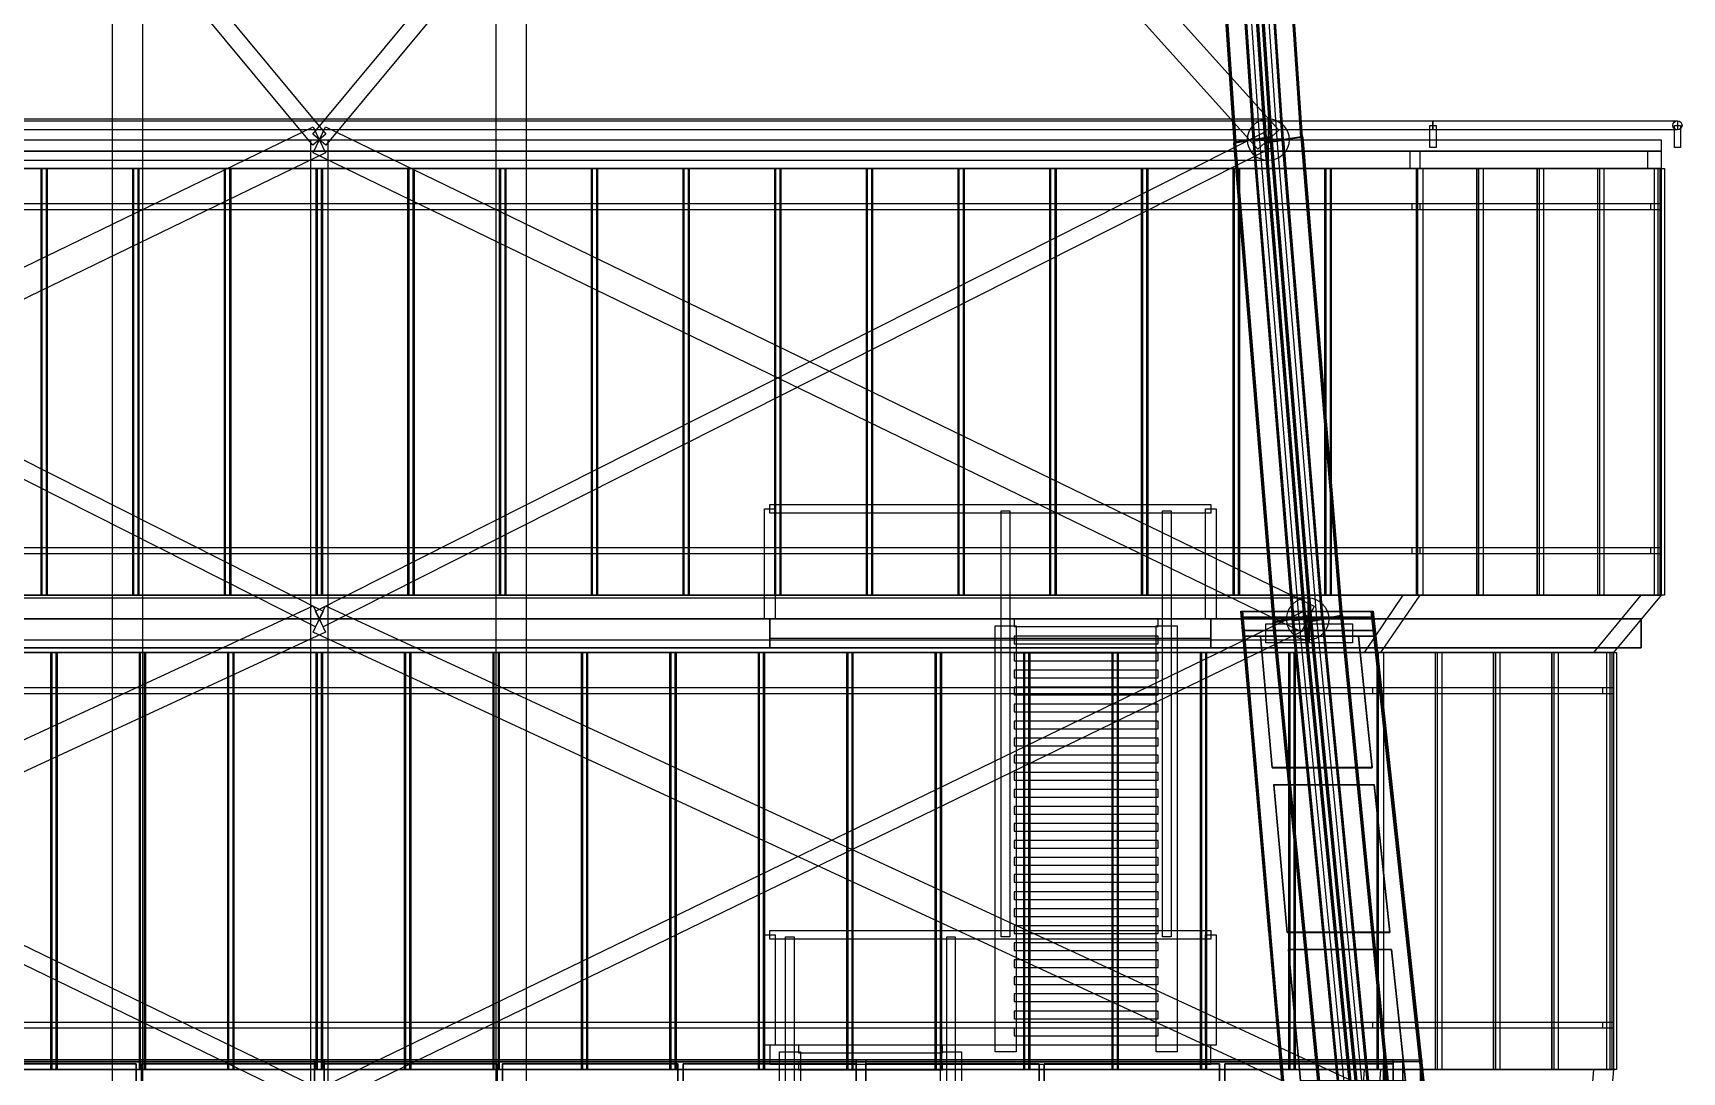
# Model space of a CAD drawing. Header units: millimetres. Extents: x -48000 to 1060615, y -2000 to 333000.
# Drawn here: x -2987 to 14216, y 120273 to 131114 of the extents above; entities that cross this region are included whole.
import ezdxf

# ---------------------------------------------------------------- set-up
doc = ezdxf.new("R2010")
doc.units = ezdxf.units.MM
for name, color, linetype, lineweight in [('D-STR-CORE', 7, 'Continuous', 25), ('D-STR-DECK', 7, 'Continuous', 25), ('D-STR-STRC', 7, 'Continuous', 25)]:
    doc.layers.add(name, color=color, linetype=linetype, lineweight=lineweight)

msp = doc.modelspace()

# ---------------------------------------------------------------- linework, layer by layer
at = {"layer": 'D-STR-CORE'}
for points in [[(-2160, 18300), (-1840, 18300), (-1840, 224550), (-2160, 224550)], [(-2160, 18300), (-1840, 18300), (-1840, 224550), (-2160, 224550)], [(1840, 18300), (2160, 18300), (2160, 224550), (1840, 224550)], [(1840, 18300), (2160, 18300), (2160, 224550), (1840, 224550)], [(4645, 125000), (4645, 126150), (4755, 126150), (4755, 125000)], [(4700, 126195), (9300, 126195), (9300, 126105), (4700, 126105)], [(7115, 121684.17), (7115, 126130), (7205, 126130), (7205, 121684.17)], [(8795, 121684.17), (8795, 126130), (8885, 126130), (8885, 121684.17)], [(9245, 125000), (9245, 126150), (9355, 126150), (9355, 125000)], [(4700, 124800), (9300, 124800), (9300, 125000), (4700, 125000)], [(7050, 120484.17), (7050, 124930), (7270, 124930), (7270, 120484.17)], [(7250, 124920), (8750, 124920), (8750, 125000), (7250, 125000)], [(8730, 120484.17), (8730, 124930), (8950, 124930), (8950, 120484.17)], [(7250, 124742.17), (8750, 124742.17), (8750, 124822.17), (7250, 124822.17)], [(7250, 124564.33), (8750, 124564.33), (8750, 124644.33), (7250, 124644.33)], [(7250, 124386.5), (8750, 124386.5), (8750, 124466.5), (7250, 124466.5)], [(7250, 124208.67), (8750, 124208.67), (8750, 124288.67), (7250, 124288.67)], [(7250, 124030.83), (8750, 124030.83), (8750, 124110.83), (7250, 124110.83)], [(7250, 123853), (8750, 123853), (8750, 123933), (7250, 123933)], [(7250, 123675.17), (8750, 123675.17), (8750, 123755.17), (7250, 123755.17)], [(7250, 123497.33), (8750, 123497.33), (8750, 123577.33), (7250, 123577.33)], [(7250, 123319.5), (8750, 123319.5), (8750, 123399.5), (7250, 123399.5)], [(7250, 123141.67), (8750, 123141.67), (8750, 123221.67), (7250, 123221.67)], [(7250, 122963.83), (8750, 122963.83), (8750, 123043.83), (7250, 123043.83)], [(7250, 122786), (8750, 122786), (8750, 122866), (7250, 122866)], [(7250, 122608.17), (8750, 122608.17), (8750, 122688.17), (7250, 122688.17)], [(7250, 122430.33), (8750, 122430.33), (8750, 122510.33), (7250, 122510.33)], [(7250, 122252.5), (8750, 122252.5), (8750, 122332.5), (7250, 122332.5)], [(7250, 122074.67), (8750, 122074.67), (8750, 122154.67), (7250, 122154.67)], [(7250, 121896.83), (8750, 121896.83), (8750, 121976.83), (7250, 121976.83)], [(7250, 121719), (8750, 121719), (8750, 121799), (7250, 121799)], [(4645, 120554.17), (4645, 121704.17), (4755, 121704.17), (4755, 120554.17)], [(4700, 121749.17), (9300, 121749.17), (9300, 121659.17), (4700, 121659.17)], [(4865, 117238.33), (4865, 121684.17), (4955, 121684.17), (4955, 117238.33)], [(6545, 117238.33), (6545, 121684.17), (6635, 121684.17), (6635, 117238.33)], [(9245, 120554.17), (9245, 121704.17), (9355, 121704.17), (9355, 120554.17)], [(7250, 121541.17), (8750, 121541.17), (8750, 121621.17), (7250, 121621.17)], [(7250, 121363.33), (8750, 121363.33), (8750, 121443.33), (7250, 121443.33)], [(7250, 121185.5), (8750, 121185.5), (8750, 121265.5), (7250, 121265.5)], [(7250, 121007.67), (8750, 121007.67), (8750, 121087.67), (7250, 121087.67)], [(7250, 120829.83), (8750, 120829.83), (8750, 120909.83), (7250, 120909.83)], [(7250, 120652), (8750, 120652), (8750, 120732), (7250, 120732)], [(4700, 120354.17), (9300, 120354.17), (9300, 120554.17), (4700, 120554.17)], [(4800, 116038.33), (4800, 120484.17), (5020, 120484.17), (5020, 116038.33)], [(5000, 120474.17), (6500, 120474.17), (6500, 120554.17), (5000, 120554.17)], [(6480, 116038.33), (6480, 120484.17), (6700, 120484.17), (6700, 116038.33)], [(5000, 120296.33), (6500, 120296.33), (6500, 120376.33), (5000, 120376.33)]]:
    msp.add_lwpolyline(points, close=True, dxfattribs=at)
at = {"layer": 'D-STR-DECK'}
for points in [[(-11617.76, 130198), (11617.76, 130198), (11617.76, 130102), (-11617.76, 130102)], [(11617.76, 130102), (-11617.76, 130102), (-11617.76, 130198), (11617.76, 130198)], [(11585.76, 129920), (11585.76, 130150), (11649.76, 130150), (11649.76, 129920)], [(11585.76, 129920), (11585.76, 130150), (11649.76, 130150), (11649.76, 129920)], [(11617.76, 130198), (14168, 130198), (14168, 130102), (11617.76, 130102)], [(14168, 130102), (11617.76, 130102), (11617.76, 130198), (14168, 130198)], [(14136, 129920), (14136, 130150), (14200, 130150), (14200, 129920)], [(14136, 129920), (14136, 130150), (14200, 130150), (14200, 129920)], [(-14000, 129880), (-14000, 130000), (14000, 130000), (14000, 129880)], [(-11480, 129700), (-11480, 129880), (11480, 129880), (11480, 129700)], [(-11480, 129700), (-11480, 129880), (11480, 129880), (11480, 129700)], [(11381.01, 129700), (11381.01, 129880), (14000, 129880), (14000, 129700)], [(11381.01, 129700), (11381.01, 129880), (14000, 129880), (14000, 129700)], [(13860, 129700), (13860, 129880), (14000, 129880), (14000, 129700)], [(-3802.75, 125250), (-3802.75, 129700), (-2893.92, 129700), (-2893.92, 125250)], [(-3802.75, 125250), (-3802.75, 129700), (-2893.92, 129700), (-2893.92, 125250)], [(-2902, 125250), (-2902, 129700), (-2838, 129700), (-2838, 125250)], [(-2902, 125250), (-2902, 129700), (-2838, 129700), (-2838, 125250)], [(-2846.08, 125250), (-2846.08, 129700), (-1937.25, 129700), (-1937.25, 125250)], [(-2846.08, 125250), (-2846.08, 129700), (-1937.25, 129700), (-1937.25, 125250)], [(-1945.33, 125250), (-1945.33, 129700), (-1881.33, 129700), (-1881.33, 125250)], [(-1945.33, 125250), (-1945.33, 129700), (-1881.33, 129700), (-1881.33, 125250)], [(-1889.42, 125250), (-1889.42, 129700), (-980.58, 129700), (-980.58, 125250)], [(-1889.42, 125250), (-1889.42, 129700), (-980.58, 129700), (-980.58, 125250)], [(-988.67, 125250), (-988.67, 129700), (-924.67, 129700), (-924.67, 125250)], [(-988.67, 125250), (-988.67, 129700), (-924.67, 129700), (-924.67, 125250)], [(-932.75, 125250), (-932.75, 129700), (-23.92, 129700), (-23.92, 125250)], [(-932.75, 125250), (-932.75, 129700), (-23.92, 129700), (-23.92, 125250)], [(-32, 125250), (-32, 129700), (32, 129700), (32, 125250)], [(-32, 125250), (-32, 129700), (32, 129700), (32, 125250)], [(23.92, 125250), (23.92, 129700), (932.75, 129700), (932.75, 125250)], [(23.92, 125250), (23.92, 129700), (932.75, 129700), (932.75, 125250)], [(924.67, 125250), (924.67, 129700), (988.67, 129700), (988.67, 125250)], [(924.67, 125250), (924.67, 129700), (988.67, 129700), (988.67, 125250)], [(980.58, 125250), (980.58, 129700), (1889.42, 129700), (1889.42, 125250)], [(980.58, 125250), (980.58, 129700), (1889.42, 129700), (1889.42, 125250)], [(1881.33, 125250), (1881.33, 129700), (1945.33, 129700), (1945.33, 125250)], [(1881.33, 125250), (1881.33, 129700), (1945.33, 129700), (1945.33, 125250)], [(1937.25, 125250), (1937.25, 129700), (2846.08, 129700), (2846.08, 125250)], [(1937.25, 125250), (1937.25, 129700), (2846.08, 129700), (2846.08, 125250)], [(2838, 125250), (2838, 129700), (2902, 129700), (2902, 125250)], [(2838, 125250), (2838, 129700), (2902, 129700), (2902, 125250)], [(2893.92, 125250), (2893.92, 129700), (3802.75, 129700), (3802.75, 125250)], [(2893.92, 125250), (2893.92, 129700), (3802.75, 129700), (3802.75, 125250)], [(3794.67, 125250), (3794.67, 129700), (3858.67, 129700), (3858.67, 125250)], [(3794.67, 125250), (3794.67, 129700), (3858.67, 129700), (3858.67, 125250)], [(3850.58, 125250), (3850.58, 129700), (4759.42, 129700), (4759.42, 125250)], [(3850.58, 125250), (3850.58, 129700), (4759.42, 129700), (4759.42, 125250)], [(4751.33, 125250), (4751.33, 129700), (4815.33, 129700), (4815.33, 125250)], [(4751.33, 125250), (4751.33, 129700), (4815.33, 129700), (4815.33, 125250)], [(4807.25, 125250), (4807.25, 129700), (5716.08, 129700), (5716.08, 125250)], [(4807.25, 125250), (4807.25, 129700), (5716.08, 129700), (5716.08, 125250)], [(5708, 125250), (5708, 129700), (5772, 129700), (5772, 125250)], [(5708, 125250), (5708, 129700), (5772, 129700), (5772, 125250)], [(5763.92, 125250), (5763.92, 129700), (6672.75, 129700), (6672.75, 125250)], [(5763.92, 125250), (5763.92, 129700), (6672.75, 129700), (6672.75, 125250)], [(6664.67, 125250), (6664.67, 129700), (6728.67, 129700), (6728.67, 125250)], [(6664.67, 125250), (6664.67, 129700), (6728.67, 129700), (6728.67, 125250)], [(6720.58, 125250), (6720.58, 129700), (7629.42, 129700), (7629.42, 125250)], [(6720.58, 125250), (6720.58, 129700), (7629.42, 129700), (7629.42, 125250)], [(7621.33, 125250), (7621.33, 129700), (7685.33, 129700), (7685.33, 125250)], [(7621.33, 125250), (7621.33, 129700), (7685.33, 129700), (7685.33, 125250)], [(7677.25, 125250), (7677.25, 129700), (8586.08, 129700), (8586.08, 125250)], [(7677.25, 125250), (7677.25, 129700), (8586.08, 129700), (8586.08, 125250)], [(8578, 125250), (8578, 129700), (8642, 129700), (8642, 125250)], [(8578, 125250), (8578, 129700), (8642, 129700), (8642, 125250)], [(8633.92, 125250), (8633.92, 129700), (9542.75, 129700), (9542.75, 125250)], [(8633.92, 125250), (8633.92, 129700), (9542.75, 129700), (9542.75, 125250)], [(9534.67, 125250), (9534.67, 129700), (9598.67, 129700), (9598.67, 125250)], [(9534.67, 125250), (9534.67, 129700), (9598.67, 129700), (9598.67, 125250)], [(9590.58, 125250), (9590.58, 129700), (10499.42, 129700), (10499.42, 125250)], [(9590.58, 125250), (9590.58, 129700), (10499.42, 129700), (10499.42, 125250)], [(10491.33, 125250), (10491.33, 129700), (10555.33, 129700), (10555.33, 125250)], [(10491.33, 125250), (10491.33, 129700), (10555.33, 129700), (10555.33, 125250)], [(10547.25, 125250), (10547.25, 129700), (11456.08, 129700), (11456.08, 125250)], [(10547.25, 125250), (10547.25, 129700), (11456.08, 129700), (11456.08, 125250)], [(11446.25, 125250), (11446.25, 129700), (12094.25, 129700), (12094.25, 125250)], [(11446.25, 125250), (11446.25, 129700), (12094.25, 129700), (12094.25, 125250)], [(11448, 125250), (11448, 129700), (11512, 129700), (11512, 125250)], [(11448, 125250), (11448, 129700), (11512, 129700), (11512, 125250)], [(12076.25, 125250), (12076.25, 129700), (12724.25, 129700), (12724.25, 125250)], [(12076.25, 125250), (12076.25, 129700), (12724.25, 129700), (12724.25, 125250)], [(12078, 125250), (12078, 129700), (12142, 129700), (12142, 125250)], [(12078, 125250), (12078, 129700), (12142, 129700), (12142, 125250)], [(12706.25, 125250), (12706.25, 129700), (13354.25, 129700), (13354.25, 125250)], [(12706.25, 125250), (12706.25, 129700), (13354.25, 129700), (13354.25, 125250)], [(12708, 125250), (12708, 129700), (12772, 129700), (12772, 125250)], [(12708, 125250), (12708, 129700), (12772, 129700), (12772, 125250)], [(13336.25, 125250), (13336.25, 129700), (13984.25, 129700), (13984.25, 125250)], [(13336.25, 125250), (13336.25, 129700), (13984.25, 129700), (13984.25, 125250)], [(13338, 125250), (13338, 129700), (13402, 129700), (13402, 125250)], [(13338, 125250), (13338, 129700), (13402, 129700), (13402, 125250)], [(13930, 125250), (13930, 129700), (14000, 129700), (14000, 125250)], [(13930, 125250), (13930, 129700), (14000, 129700), (14000, 125250)], [(13930, 125250), (13930, 129700), (14000, 129700), (14000, 125250)], [(13930, 125250), (13930, 129700), (14000, 129700), (14000, 125250)], [(13930, 125250), (13930, 129700), (14000, 129700), (14000, 125250)], [(13930, 125250), (13930, 129700), (14000, 129700), (14000, 125250)], [(13930, 125250), (13930, 129700), (14000, 129700), (14000, 125250)], [(13930, 125250), (13930, 129700), (14000, 129700), (14000, 125250)], [(13930, 125250), (13930, 129700), (14000, 129700), (14000, 125250)], [(13930, 125250), (13930, 129700), (14000, 129700), (14000, 125250)], [(13930, 125250), (13930, 129700), (14000, 129700), (14000, 125250)], [(13930, 125250), (13930, 129700), (14000, 129700), (14000, 125250)], [(13930, 125250), (13930, 129700), (14000, 129700), (14000, 125250)], [(13930, 125250), (13930, 129700), (14000, 129700), (14000, 125250)], [(13930, 125250), (13930, 129700), (14000, 129700), (14000, 125250)], [(13930, 125250), (13930, 129700), (14000, 129700), (14000, 125250)], [(13930, 125250), (13930, 129700), (14000, 129700), (14000, 125250)], [(13930, 125250), (13930, 129700), (14000, 129700), (14000, 125250)], [(13930, 125250), (13930, 129700), (14000, 129700), (14000, 125250)], [(13930, 125250), (13930, 129700), (14000, 129700), (14000, 125250)], [(13930, 125250), (13930, 129700), (14000, 129700), (14000, 125250)], [(13930, 125250), (13930, 129700), (14000, 129700), (14000, 125250)], [(13930, 125250), (13930, 129700), (14000, 129700), (14000, 125250)], [(13930, 125250), (13930, 129700), (14000, 129700), (14000, 125250)], [(13968, 125250), (13968, 129700), (14032, 129700), (14032, 125250)], [(13968, 125250), (13968, 129700), (14032, 129700), (14032, 125250)], [(13968, 125250), (13968, 129700), (14032, 129700), (14032, 125250)], [(13968, 125250), (13968, 129700), (14032, 129700), (14032, 125250)], [(13968, 125250), (13968, 129700), (14032, 129700), (14032, 125250)], [(13968, 125250), (13968, 129700), (14032, 129700), (14032, 125250)], [(13968, 125250), (13968, 129700), (14032, 129700), (14032, 125250)], [(13968, 125250), (13968, 129700), (14032, 129700), (14032, 125250)], [(13968, 125250), (13968, 129700), (14032, 129700), (14032, 125250)], [(13968, 125250), (13968, 129700), (14032, 129700), (14032, 125250)], [(13968, 125250), (13968, 129700), (14032, 129700), (14032, 125250)], [(13968, 125250), (13968, 129700), (14032, 129700), (14032, 125250)], [(13968, 125250), (13968, 129700), (14032, 129700), (14032, 125250)], [(13968, 125250), (13968, 129700), (14032, 129700), (14032, 125250)], [(13968, 125250), (13968, 129700), (14032, 129700), (14032, 125250)], [(13968, 125250), (13968, 129700), (14032, 129700), (14032, 125250)], [(13968, 125250), (13968, 129700), (14032, 129700), (14032, 125250)], [(13968, 125250), (13968, 129700), (14032, 129700), (14032, 125250)], [(13968, 125250), (13968, 129700), (14032, 129700), (14032, 125250)], [(13968, 125250), (13968, 129700), (14032, 129700), (14032, 125250)], [(13968, 125250), (13968, 129700), (14032, 129700), (14032, 125250)], [(13968, 125250), (13968, 129700), (14032, 129700), (14032, 125250)], [(13968, 125250), (13968, 129700), (14032, 129700), (14032, 125250)], [(13968, 125250), (13968, 129700), (14032, 129700), (14032, 125250)], [(13968, 125250), (13968, 129700), (14032, 129700), (14032, 125250)], [(-11480, 129270), (-11480, 129335), (11480, 129335), (11480, 129270)], [(-11480, 129270), (-11480, 129335), (11480, 129335), (11480, 129270)], [(11402.22, 129270), (11402.22, 129335), (14000, 129335), (14000, 129270)], [(11402.22, 129270), (11402.22, 129335), (14000, 129335), (14000, 129270)], [(13890, 129270), (13890, 129335), (14000, 129335), (14000, 129270)], [(-11480, 125680), (-11480, 125745), (11480, 125745), (11480, 125680)], [(-11480, 125680), (-11480, 125745), (11480, 125745), (11480, 125680)], [(11402.22, 125680), (11402.22, 125745), (14000, 125745), (14000, 125680)], [(11402.22, 125680), (11402.22, 125745), (14000, 125745), (14000, 125680)], [(13890, 125680), (13890, 125745), (14000, 125745), (14000, 125680)], [(-11070, 124650), (-11480, 125250), (11480, 125250), (11070, 124650)], [(-11070, 124650), (-11480, 125250), (11480, 125250), (11070, 124650)], [(10903.95, 124650), (11307.8, 125250), (14000, 125250), (13500, 124650)], [(10903.95, 124650), (11307.8, 125250), (14000, 125250), (13500, 124650)], [(13297.5, 124650), (13790, 125250), (14000, 125250), (13500, 124650)], [(-13790, 124700), (-13790, 125000), (13790, 125000), (13790, 124700)], [(-13790, 124700), (-13790, 125000), (13790, 125000), (13790, 124700)], [(-13790, 124700), (4700, 124700), (4700, 125000), (-13790, 125000)], [(4700, 124700), (9300, 124700), (9300, 125000), (4700, 125000)], [(4700, 124700), (9300, 124700), (9300, 125000), (4700, 125000)], [(9300, 124700), (13790, 124700), (13790, 125000), (9300, 125000)], [(-3666.94, 120300), (-3666.94, 124650), (-2790.56, 124650), (-2790.56, 120300)], [(-3666.94, 120300), (-3666.94, 124650), (-2790.56, 124650), (-2790.56, 120300)], [(-2799.5, 120300), (-2799.5, 124650), (-2735.5, 124650), (-2735.5, 120300)], [(-2799.5, 120300), (-2799.5, 124650), (-2735.5, 124650), (-2735.5, 120300)], [(-2744.44, 120300), (-2744.44, 124650), (-1868.06, 124650), (-1868.06, 120300)], [(-2744.44, 120300), (-2744.44, 124650), (-1868.06, 124650), (-1868.06, 120300)], [(-1877, 120300), (-1877, 124650), (-1813, 124650), (-1813, 120300)], [(-1877, 120300), (-1877, 124650), (-1813, 124650), (-1813, 120300)], [(-1821.94, 120300), (-1821.94, 124650), (-945.56, 124650), (-945.56, 120300)], [(-1821.94, 120300), (-1821.94, 124650), (-945.56, 124650), (-945.56, 120300)], [(-954.5, 120300), (-954.5, 124650), (-890.5, 124650), (-890.5, 120300)], [(-954.5, 120300), (-954.5, 124650), (-890.5, 124650), (-890.5, 120300)], [(-899.44, 120300), (-899.44, 124650), (-23.06, 124650), (-23.06, 120300)], [(-899.44, 120300), (-899.44, 124650), (-23.06, 124650), (-23.06, 120300)], [(-32, 120300), (-32, 124650), (32, 124650), (32, 120300)], [(-32, 120300), (-32, 124650), (32, 124650), (32, 120300)], [(23.06, 120300), (23.06, 124650), (899.44, 124650), (899.44, 120300)], [(23.06, 120300), (23.06, 124650), (899.44, 124650), (899.44, 120300)], [(890.5, 120300), (890.5, 124650), (954.5, 124650), (954.5, 120300)], [(890.5, 120300), (890.5, 124650), (954.5, 124650), (954.5, 120300)], [(945.56, 120300), (945.56, 124650), (1821.94, 124650), (1821.94, 120300)], [(945.56, 120300), (945.56, 124650), (1821.94, 124650), (1821.94, 120300)], [(1813, 120300), (1813, 124650), (1877, 124650), (1877, 120300)], [(1813, 120300), (1813, 124650), (1877, 124650), (1877, 120300)], [(1868.06, 120300), (1868.06, 124650), (2744.44, 124650), (2744.44, 120300)], [(1868.06, 120300), (1868.06, 124650), (2744.44, 124650), (2744.44, 120300)], [(2735.5, 120300), (2735.5, 124650), (2799.5, 124650), (2799.5, 120300)], [(2735.5, 120300), (2735.5, 124650), (2799.5, 124650), (2799.5, 120300)], [(2790.56, 120300), (2790.56, 124650), (3666.94, 124650), (3666.94, 120300)], [(2790.56, 120300), (2790.56, 124650), (3666.94, 124650), (3666.94, 120300)], [(3658, 120300), (3658, 124650), (3722, 124650), (3722, 120300)], [(3658, 120300), (3658, 124650), (3722, 124650), (3722, 120300)], [(3713.06, 120300), (3713.06, 124650), (4589.44, 124650), (4589.44, 120300)], [(3713.06, 120300), (3713.06, 124650), (4589.44, 124650), (4589.44, 120300)], [(4580.5, 120300), (4580.5, 124650), (4644.5, 124650), (4644.5, 120300)], [(4580.5, 120300), (4580.5, 124650), (4644.5, 124650), (4644.5, 120300)], [(4635.56, 120300), (4635.56, 124650), (5511.94, 124650), (5511.94, 120300)], [(4635.56, 120300), (4635.56, 124650), (5511.94, 124650), (5511.94, 120300)], [(5503, 120300), (5503, 124650), (5567, 124650), (5567, 120300)], [(5503, 120300), (5503, 124650), (5567, 124650), (5567, 120300)], [(5558.06, 120300), (5558.06, 124650), (6434.44, 124650), (6434.44, 120300)], [(5558.06, 120300), (5558.06, 124650), (6434.44, 124650), (6434.44, 120300)], [(6425.5, 120300), (6425.5, 124650), (6489.5, 124650), (6489.5, 120300)], [(6425.5, 120300), (6425.5, 124650), (6489.5, 124650), (6489.5, 120300)], [(6480.56, 120300), (6480.56, 124650), (7356.94, 124650), (7356.94, 120300)], [(6480.56, 120300), (6480.56, 124650), (7356.94, 124650), (7356.94, 120300)], [(7348, 120300), (7348, 124650), (7412, 124650), (7412, 120300)], [(7348, 120300), (7348, 124650), (7412, 124650), (7412, 120300)], [(7403.06, 120300), (7403.06, 124650), (8279.44, 124650), (8279.44, 120300)], [(7403.06, 120300), (7403.06, 124650), (8279.44, 124650), (8279.44, 120300)], [(8270.5, 120300), (8270.5, 124650), (8334.5, 124650), (8334.5, 120300)], [(8270.5, 120300), (8270.5, 124650), (8334.5, 124650), (8334.5, 120300)], [(8325.56, 120300), (8325.56, 124650), (9201.94, 124650), (9201.94, 120300)], [(8325.56, 120300), (8325.56, 124650), (9201.94, 124650), (9201.94, 120300)], [(9193, 120300), (9193, 124650), (9257, 124650), (9257, 120300)], [(9193, 120300), (9193, 124650), (9257, 124650), (9257, 120300)], [(9248.06, 120300), (9248.06, 124650), (10124.44, 124650), (10124.44, 120300)], [(9248.06, 120300), (9248.06, 124650), (10124.44, 124650), (10124.44, 120300)], [(10115.5, 120300), (10115.5, 124650), (10179.5, 124650), (10179.5, 120300)], [(10115.5, 120300), (10115.5, 124650), (10179.5, 124650), (10179.5, 120300)], [(10170.56, 120300), (10170.56, 124650), (11046.94, 124650), (11046.94, 120300)], [(10170.56, 120300), (10170.56, 124650), (11046.94, 124650), (11046.94, 120300)], [(11035.69, 120300), (11035.69, 124650), (11662.31, 124650), (11662.31, 120300)], [(11035.69, 120300), (11035.69, 124650), (11662.31, 124650), (11662.31, 120300)], [(11038, 120300), (11038, 124650), (11102, 124650), (11102, 120300)], [(11038, 120300), (11038, 124650), (11102, 124650), (11102, 120300)], [(11643.19, 120300), (11643.19, 124650), (12269.81, 124650), (12269.81, 120300)], [(11643.19, 120300), (11643.19, 124650), (12269.81, 124650), (12269.81, 120300)], [(11645.5, 120300), (11645.5, 124650), (11709.5, 124650), (11709.5, 120300)], [(11645.5, 120300), (11645.5, 124650), (11709.5, 124650), (11709.5, 120300)], [(12250.69, 120300), (12250.69, 124650), (12877.31, 124650), (12877.31, 120300)], [(12250.69, 120300), (12250.69, 124650), (12877.31, 124650), (12877.31, 120300)], [(12253, 120300), (12253, 124650), (12317, 124650), (12317, 120300)], [(12253, 120300), (12253, 124650), (12317, 124650), (12317, 120300)], [(12858.19, 120300), (12858.19, 124650), (13484.81, 124650), (13484.81, 120300)], [(12858.19, 120300), (12858.19, 124650), (13484.81, 124650), (13484.81, 120300)], [(12860.5, 120300), (12860.5, 124650), (12924.5, 124650), (12924.5, 120300)], [(12860.5, 120300), (12860.5, 124650), (12924.5, 124650), (12924.5, 120300)], [(13430, 120300), (13430, 124650), (13500, 124650), (13500, 120300)], [(13430, 120300), (13430, 124650), (13500, 124650), (13500, 120300)], [(13430, 120300), (13430, 124650), (13500, 124650), (13500, 120300)], [(13430, 120300), (13430, 124650), (13500, 124650), (13500, 120300)], [(13430, 120300), (13430, 124650), (13500, 124650), (13500, 120300)], [(13430, 120300), (13430, 124650), (13500, 124650), (13500, 120300)], [(13430, 120300), (13430, 124650), (13500, 124650), (13500, 120300)], [(13430, 120300), (13430, 124650), (13500, 124650), (13500, 120300)], [(13430, 120300), (13430, 124650), (13500, 124650), (13500, 120300)], [(13430, 120300), (13430, 124650), (13500, 124650), (13500, 120300)], [(13430, 120300), (13430, 124650), (13500, 124650), (13500, 120300)], [(13430, 120300), (13430, 124650), (13500, 124650), (13500, 120300)], [(13430, 120300), (13430, 124650), (13500, 124650), (13500, 120300)], [(13430, 120300), (13430, 124650), (13500, 124650), (13500, 120300)], [(13430, 120300), (13430, 124650), (13500, 124650), (13500, 120300)], [(13430, 120300), (13430, 124650), (13500, 124650), (13500, 120300)], [(13430, 120300), (13430, 124650), (13500, 124650), (13500, 120300)], [(13430, 120300), (13430, 124650), (13500, 124650), (13500, 120300)], [(13430, 120300), (13430, 124650), (13500, 124650), (13500, 120300)], [(13430, 120300), (13430, 124650), (13500, 124650), (13500, 120300)], [(13430, 120300), (13430, 124650), (13500, 124650), (13500, 120300)], [(13430, 120300), (13430, 124650), (13500, 124650), (13500, 120300)], [(13430, 120300), (13430, 124650), (13500, 124650), (13500, 120300)], [(13430, 120300), (13430, 124650), (13500, 124650), (13500, 120300)], [(13468, 120300), (13468, 124650), (13532, 124650), (13532, 120300)], [(13468, 120300), (13468, 124650), (13532, 124650), (13532, 120300)], [(13468, 120300), (13468, 124650), (13532, 124650), (13532, 120300)], [(13468, 120300), (13468, 124650), (13532, 124650), (13532, 120300)], [(13468, 120300), (13468, 124650), (13532, 124650), (13532, 120300)], [(13468, 120300), (13468, 124650), (13532, 124650), (13532, 120300)], [(13468, 120300), (13468, 124650), (13532, 124650), (13532, 120300)], [(13468, 120300), (13468, 124650), (13532, 124650), (13532, 120300)], [(13468, 120300), (13468, 124650), (13532, 124650), (13532, 120300)], [(13468, 120300), (13468, 124650), (13532, 124650), (13532, 120300)], [(13468, 120300), (13468, 124650), (13532, 124650), (13532, 120300)], [(13468, 120300), (13468, 124650), (13532, 124650), (13532, 120300)], [(13468, 120300), (13468, 124650), (13532, 124650), (13532, 120300)], [(13468, 120300), (13468, 124650), (13532, 124650), (13532, 120300)], [(13468, 120300), (13468, 124650), (13532, 124650), (13532, 120300)], [(13468, 120300), (13468, 124650), (13532, 124650), (13532, 120300)], [(13468, 120300), (13468, 124650), (13532, 124650), (13532, 120300)], [(13468, 120300), (13468, 124650), (13532, 124650), (13532, 120300)], [(13468, 120300), (13468, 124650), (13532, 124650), (13532, 120300)], [(13468, 120300), (13468, 124650), (13532, 124650), (13532, 120300)], [(13468, 120300), (13468, 124650), (13532, 124650), (13532, 120300)], [(13468, 120300), (13468, 124650), (13532, 124650), (13532, 120300)], [(13468, 120300), (13468, 124650), (13532, 124650), (13532, 120300)], [(13468, 120300), (13468, 124650), (13532, 124650), (13532, 120300)], [(13468, 120300), (13468, 124650), (13532, 124650), (13532, 120300)], [(-11070, 124220), (-11070, 124285), (11070, 124285), (11070, 124220)], [(-11070, 124220), (-11070, 124285), (11070, 124285), (11070, 124220)], [(10992.22, 124220), (10992.22, 124285), (13500, 124285), (13500, 124220)], [(10992.22, 124220), (10992.22, 124285), (13500, 124285), (13500, 124220)], [(13390, 124220), (13390, 124285), (13500, 124285), (13500, 124220)], [(-11070, 120730), (-11070, 120795), (11070, 120795), (11070, 120730)], [(-11070, 120730), (-11070, 120795), (11070, 120795), (11070, 120730)], [(10992.22, 120730), (10992.22, 120795), (13500, 120795), (13500, 120730)], [(10992.22, 120730), (10992.22, 120795), (13500, 120795), (13500, 120730)], [(13390, 120730), (13390, 120795), (13500, 120795), (13500, 120730)], [(-11014.65, 119500), (-11070, 120300), (11070, 120300), (11014.65, 119500)], [(-11014.65, 119500), (-11070, 120300), (11070, 120300), (11014.65, 119500)], [(10849.43, 119500), (10903.95, 120300), (13500, 120300), (13432.5, 119500)], [(10849.43, 119500), (10903.95, 120300), (13500, 120300), (13432.5, 119500)], [(13231.01, 119500), (13297.5, 120300), (13500, 120300), (13432.5, 119500)]]:
    msp.add_lwpolyline(points, close=True, dxfattribs=at)
msp.add_circle((14168, 130150), 48, dxfattribs=at)
at = {"layer": 'D-STR-STRC'}
for points in [[(110.01, 141099.01), (10010.01, 130099.01), (9789.99, 129900.99), (-110.01, 140900.99)], [(9789.99, 129900.99), (-110.01, 140900.99), (110.01, 141099.01), (10010.01, 130099.01)], [(-9080.7, 141056.78), (68.27, 130056.78), (-68.27, 129943.22), (-9217.24, 140943.22)], [(-68.27, 129943.22), (-9217.24, 140943.22), (-9080.7, 141056.78), (68.27, 130056.78)], [(-68.27, 130056.78), (9080.7, 141056.78), (9217.24, 140943.22), (68.27, 129943.22)], [(9217.24, 140943.22), (68.27, 129943.22), (-68.27, 130056.78), (9080.7, 141056.78)], [(9545.06, 129974.4), (9920.06, 130025.6), (9169.03, 141025.6), (8794.02, 140974.4)], [(9920.06, 130025.6), (9545.06, 129974.4), (8794.02, 140974.4), (9169.03, 141025.6)], [(9562.03, 129974.4), (9545.06, 129974.4), (8794.02, 140974.4), (8810.99, 140974.4)], [(9545.06, 129974.4), (9562.03, 129974.4), (8810.99, 140974.4), (8794.02, 140974.4)], [(9743.19, 129999.14), (9562.03, 129974.4), (8810.99, 140974.4), (8992.16, 140999.14)], [(9562.03, 129974.4), (9743.19, 129999.14), (8992.16, 140999.14), (8810.99, 140974.4)], [(10044.14, 129999.14), (9743.19, 129999.14), (8992.16, 140999.14), (9293.11, 140999.14)], [(9743.19, 129999.14), (10044.14, 129999.14), (9293.11, 140999.14), (8992.16, 140999.14)], [(9752.34, 129989.92), (9001.31, 140989.92), (9296.62, 141010.08), (10047.66, 130010.08)], [(9296.62, 141010.08), (10047.66, 130010.08), (9752.34, 129989.92), (9001.31, 140989.92)], [(9937.03, 130025.6), (9755.86, 130000.86), (9004.83, 141000.86), (9186, 141025.6)], [(9755.86, 130000.86), (9937.03, 130025.6), (9186, 141025.6), (9004.83, 141000.86)], [(9755.86, 130000.86), (10056.81, 130000.86), (9305.77, 141000.86), (9004.83, 141000.86)], [(10056.81, 130000.86), (9755.86, 130000.86), (9004.83, 141000.86), (9305.77, 141000.86)], [(9811.41, 129993.95), (9060.37, 140993.95), (9237.56, 141006.05), (9988.59, 130006.05)], [(9237.56, 141006.05), (9988.59, 130006.05), (9811.41, 129993.95), (9060.37, 140993.95)], [(9862.97, 129974.4), (10044.14, 129999.14), (9293.11, 140999.14), (9111.94, 140974.4)], [(10044.14, 129999.14), (9862.97, 129974.4), (9111.94, 140974.4), (9293.11, 140999.14)], [(9879.94, 129974.4), (9862.97, 129974.4), (9111.94, 140974.4), (9128.91, 140974.4)], [(9862.97, 129974.4), (9879.94, 129974.4), (9128.91, 140974.4), (9111.94, 140974.4)], [(10254.94, 130025.6), (9879.94, 129974.4), (9128.91, 140974.4), (9503.91, 141025.6)], [(9879.94, 129974.4), (10254.94, 130025.6), (9503.91, 141025.6), (9128.91, 140974.4)], [(9920.06, 130025.6), (9937.03, 130025.6), (9186, 141025.6), (9169.03, 141025.6)], [(9937.03, 130025.6), (9920.06, 130025.6), (9169.03, 141025.6), (9186, 141025.6)], [(10056.81, 130000.86), (10237.97, 130025.6), (9486.94, 141025.6), (9305.77, 141000.86)], [(10237.97, 130025.6), (10056.81, 130000.86), (9305.77, 141000.86), (9486.94, 141025.6)], [(10237.97, 130025.6), (10254.94, 130025.6), (9503.91, 141025.6), (9486.94, 141025.6)], [(10254.94, 130025.6), (10237.97, 130025.6), (9486.94, 141025.6), (9503.91, 141025.6)], [(-10377.04, 125134.97), (-65.45, 130134.97), (65.45, 129865.03), (-10246.15, 124865.03)], [(65.45, 129865.03), (-10246.15, 124865.03), (-10377.04, 125134.97), (-65.45, 130134.97)], [(-9859.43, 130080.34), (40.57, 125080.34), (-40.57, 124919.66), (-9940.57, 129919.66)], [(-40.57, 124919.66), (-9940.57, 129919.66), (-9859.43, 130080.34), (40.57, 125080.34)], [(-9900, 130217.5), (9900, 130217.5), (9900, 129782.5), (-9900, 129782.5)], [(9900, 129782.5), (-9900, 129782.5), (-9900, 130217.5), (9900, 130217.5)], [(65.45, 130134.97), (10377.04, 125134.97), (10246.15, 124865.03), (-65.45, 129865.03)], [(10246.15, 124865.03), (-65.45, 129865.03), (65.45, 130134.97), (10377.04, 125134.97)], [(-40.57, 125080.34), (9859.43, 130080.34), (9940.57, 129919.66), (40.57, 124919.66)], [(9940.57, 129919.66), (40.57, 124919.66), (-40.57, 125080.34), (9859.43, 130080.34)], [(-90, 125000), (-90, 130000), (90, 130000), (90, 125000)], [(-90, 125000), (-90, 130000), (90, 130000), (90, 125000)], [(9540.66, 129968.78), (9919.93, 130031.22), (9936.9, 130031.22), (9753.59, 130001.04), (10059.06, 130001.04), (10242.37, 130031.22), (10259.34, 130031.22), (9880.07, 129968.78), (9863.1, 129968.78), (10046.41, 129998.96), (9740.94, 129998.96), (9557.63, 129968.78)], [(9952.25, 124968.78), (10331.53, 125031.22), (9919.93, 130031.22), (9540.66, 129968.78)], [(9880.07, 129968.78), (10259.34, 130031.22), (10242.37, 130031.22), (10059.06, 130001.04), (9753.59, 130001.04), (9936.9, 130031.22), (9919.93, 130031.22), (9540.66, 129968.78), (9557.63, 129968.78), (9740.94, 129998.96), (10046.41, 129998.96), (9863.1, 129968.78)], [(10331.53, 125031.22), (9952.25, 124968.78), (9540.66, 129968.78), (9919.93, 130031.22)], [(9969.22, 124968.78), (9952.25, 124968.78), (9540.66, 129968.78), (9557.63, 129968.78)], [(9952.25, 124968.78), (9969.22, 124968.78), (9557.63, 129968.78), (9540.66, 129968.78)], [(9545.06, 129974.4), (9920.06, 130025.6), (9937.03, 130025.6), (9755.86, 130000.86), (10056.81, 130000.86), (10237.97, 130025.6), (10254.94, 130025.6), (9879.94, 129974.4), (9862.97, 129974.4), (10044.14, 129999.14), (9743.19, 129999.14), (9562.03, 129974.4)], [(9879.94, 129974.4), (10254.94, 130025.6), (10237.97, 130025.6), (10056.81, 130000.86), (9755.86, 130000.86), (9937.03, 130025.6), (9920.06, 130025.6), (9545.06, 129974.4), (9562.03, 129974.4), (9743.19, 129999.14), (10044.14, 129999.14), (9862.97, 129974.4)], [(10152.54, 124998.96), (9969.22, 124968.78), (9557.63, 129968.78), (9740.94, 129998.96)], [(9969.22, 124968.78), (10152.54, 124998.96), (9740.94, 129998.96), (9557.63, 129968.78)], [(10458.01, 124998.96), (10152.54, 124998.96), (9740.94, 129998.96), (10046.41, 129998.96)], [(10152.54, 124998.96), (10458.01, 124998.96), (10046.41, 129998.96), (9740.94, 129998.96)], [(10162.1, 124987.69), (9750.51, 129987.69), (10049.49, 130012.31), (10461.09, 125012.31)], [(10049.49, 130012.31), (10461.09, 125012.31), (10162.1, 124987.69), (9750.51, 129987.69)], [(10348.5, 125031.22), (10165.18, 125001.04), (9753.59, 130001.04), (9936.9, 130031.22)], [(10165.18, 125001.04), (10348.5, 125031.22), (9936.9, 130031.22), (9753.59, 130001.04)], [(10165.18, 125001.04), (10470.65, 125001.04), (10059.06, 130001.04), (9753.59, 130001.04)], [(10470.65, 125001.04), (10165.18, 125001.04), (9753.59, 130001.04), (10059.06, 130001.04)], [(10221.9, 124992.62), (9810.3, 129992.62), (9989.7, 130007.38), (10401.29, 125007.38)], [(9989.7, 130007.38), (10401.29, 125007.38), (10221.9, 124992.62), (9810.3, 129992.62)], [(10221.9, 124992.62), (9810.3, 129992.62), (9989.7, 130007.38), (10401.29, 125007.38)], [(10274.69, 124968.78), (10458.01, 124998.96), (10046.41, 129998.96), (9863.1, 129968.78)], [(10458.01, 124998.96), (10274.69, 124968.78), (9863.1, 129968.78), (10046.41, 129998.96)], [(10291.66, 124968.78), (10274.69, 124968.78), (9863.1, 129968.78), (9880.07, 129968.78)], [(10274.69, 124968.78), (10291.66, 124968.78), (9880.07, 129968.78), (9863.1, 129968.78)], [(10670.94, 125031.22), (10291.66, 124968.78), (9880.07, 129968.78), (10259.34, 130031.22)], [(10291.66, 124968.78), (10670.94, 125031.22), (10259.34, 130031.22), (9880.07, 129968.78)], [(10331.53, 125031.22), (10348.5, 125031.22), (9936.9, 130031.22), (9919.93, 130031.22)], [(10348.5, 125031.22), (10331.53, 125031.22), (9919.93, 130031.22), (9936.9, 130031.22)], [(10470.65, 125001.04), (10653.97, 125031.22), (10242.37, 130031.22), (10059.06, 130001.04)], [(10653.97, 125031.22), (10470.65, 125001.04), (10059.06, 130001.04), (10242.37, 130031.22)], [(10653.97, 125031.22), (10670.94, 125031.22), (10259.34, 130031.22), (10242.37, 130031.22)], [(10670.94, 125031.22), (10653.97, 125031.22), (10242.37, 130031.22), (10259.34, 130031.22)], [(-10863.86, 120137.93), (-63.86, 125137.93), (63.86, 124862.07), (-10736.14, 119862.07)], [(63.86, 124862.07), (-10736.14, 119862.07), (-10863.86, 120137.93), (-63.86, 125137.93)], [(-10271.8, 125082.06), (39.79, 120082.06), (-39.79, 119917.94), (-10351.39, 124917.94)], [(-39.79, 119917.94), (-10351.39, 124917.94), (-10271.8, 125082.06), (39.79, 120082.06)], [(-10311.59, 125220), (10311.59, 125220), (10311.59, 124780), (-10311.59, 124780)], [(10311.59, 124780), (-10311.59, 124780), (-10311.59, 125220), (10311.59, 125220)], [(63.86, 125137.93), (10863.86, 120137.93), (10736.14, 119862.07), (-63.86, 124862.07)], [(10736.14, 119862.07), (-63.86, 124862.07), (63.86, 125137.93), (10863.86, 120137.93)], [(-39.79, 120082.06), (10271.8, 125082.06), (10351.39, 124917.94), (39.79, 119917.94)], [(10351.39, 124917.94), (39.79, 119917.94), (-39.79, 120082.06), (10271.8, 125082.06)], [(11551.16, 119922.15), (10064.5, 119922.15), (9614.87, 125080.63), (10993, 125080.63)], [(9614.87, 125079.24), (9614.87, 125079.24), (9634.87, 125079.24), (9634.87, 125079.24)], [(11551.16, 119920.76), (10064.5, 119920.76), (9614.87, 125079.24), (10993, 125079.24)], [(10993, 125079.24), (9614.87, 125079.24), (9614.87, 125079.24), (10993, 125079.24)], [(10064.5, 119919.04), (11551.16, 119919.04), (10993, 125077.52), (9614.87, 125077.52)], [(10992.29, 125079.24), (10992.29, 125079.24), (9615.58, 125079.24), (9615.58, 125079.24)], [(10992.29, 125079.24), (9615.58, 125079.24), (9615.58, 125079.24), (10992.29, 125079.24)], [(10080.43, 119922.15), (10080.43, 119922.15), (9630.81, 125080.63), (9630.81, 125080.63)], [(10993, 125079.24), (10993, 125079.24), (10973, 125079.24), (10973, 125079.24)], [(11535.25, 119919.04), (11535.25, 119919.04), (10977.09, 125077.52), (10977.09, 125077.52)], [(-90, 120000), (-90, 125000), (90, 125000), (90, 120000)], [(-90, 120000), (-90, 125000), (90, 125000), (90, 120000)], [(10998.72, 125019.81), (10998.72, 125019.81), (9620.76, 125019.81), (9620.76, 125019.81)], [(10998.72, 125019.81), (9620.76, 125019.81), (9620.76, 125019.81), (10998.72, 125019.81)], [(9874.64, 124950), (10326.25, 124950), (10326.25, 124750), (9874.64, 124750)], [(9874.64, 124950), (10326.25, 124950), (10326.25, 124750), (9874.64, 124750)], [(9874.64, 124950), (10326.25, 124950), (10326.25, 124750), (9874.64, 124750)], [(9874.64, 124950), (10326.25, 124950), (10326.25, 124750), (9874.64, 124750)], [(9947.98, 124962.56), (10331.27, 125037.44), (10348.24, 125037.44), (10162.9, 125001.23), (10472.9, 125001.23), (10658.24, 125037.44), (10675.21, 125037.44), (10291.92, 124962.56), (10274.95, 124962.56), (10460.29, 124998.77), (10150.29, 124998.77), (9964.95, 124962.56)], [(10436.39, 119962.56), (10819.68, 120037.44), (10331.27, 125037.44), (9947.98, 124962.56)], [(10291.92, 124962.56), (10675.21, 125037.44), (10658.24, 125037.44), (10472.9, 125001.23), (10162.9, 125001.23), (10348.24, 125037.44), (10331.27, 125037.44), (9947.98, 124962.56), (9964.95, 124962.56), (10150.29, 124998.77), (10460.29, 124998.77), (10274.95, 124962.56)], [(10819.68, 120037.44), (10436.39, 119962.56), (9947.98, 124962.56), (10331.27, 125037.44)], [(10453.36, 119962.56), (10436.39, 119962.56), (9947.98, 124962.56), (9964.95, 124962.56)], [(10436.39, 119962.56), (10453.36, 119962.56), (9964.95, 124962.56), (9947.98, 124962.56)], [(9952.25, 124968.78), (10331.53, 125031.22), (10348.5, 125031.22), (10165.18, 125001.04), (10470.65, 125001.04), (10653.97, 125031.22), (10670.94, 125031.22), (10291.66, 124968.78), (10274.69, 124968.78), (10458.01, 124998.96), (10152.54, 124998.96), (9969.22, 124968.78)], [(10291.66, 124968.78), (10670.94, 125031.22), (10653.97, 125031.22), (10470.65, 125001.04), (10165.18, 125001.04), (10348.5, 125031.22), (10331.53, 125031.22), (9952.25, 124968.78), (9969.22, 124968.78), (10152.54, 124998.96), (10458.01, 124998.96), (10274.69, 124968.78)], [(10638.7, 119998.77), (10453.36, 119962.56), (9964.95, 124962.56), (10150.29, 124998.77)], [(10453.36, 119962.56), (10638.7, 119998.77), (10150.29, 124998.77), (9964.95, 124962.56)], [(10948.69, 119998.77), (10638.7, 119998.77), (10150.29, 124998.77), (10460.29, 124998.77)], [(10638.7, 119998.77), (10948.69, 119998.77), (10460.29, 124998.77), (10150.29, 124998.77)], [(10648.72, 119985.22), (10160.31, 124985.22), (10462.87, 125014.78), (10951.28, 120014.78)], [(10462.87, 125014.78), (10951.28, 120014.78), (10648.72, 119985.22), (10160.31, 124985.22)], [(10836.65, 120037.44), (10651.31, 120001.23), (10162.9, 125001.23), (10348.24, 125037.44)], [(10651.31, 120001.23), (10836.65, 120037.44), (10348.24, 125037.44), (10162.9, 125001.23)], [(10651.31, 120001.23), (10961.3, 120001.23), (10472.9, 125001.23), (10162.9, 125001.23)], [(10961.3, 120001.23), (10651.31, 120001.23), (10162.9, 125001.23), (10472.9, 125001.23)], [(10709.23, 119991.13), (10220.83, 124991.13), (10402.36, 125008.87), (10890.77, 120008.87)], [(10402.36, 125008.87), (10890.77, 120008.87), (10709.23, 119991.13), (10220.83, 124991.13)], [(10710.43, 119991.25), (10222.02, 124991.25), (10401.17, 125008.75), (10889.57, 120008.75)], [(10763.35, 119962.56), (10948.69, 119998.77), (10460.29, 124998.77), (10274.95, 124962.56)], [(10948.69, 119998.77), (10763.35, 119962.56), (10274.95, 124962.56), (10460.29, 124998.77)], [(10780.32, 119962.56), (10763.35, 119962.56), (10274.95, 124962.56), (10291.92, 124962.56)], [(10763.35, 119962.56), (10780.32, 119962.56), (10291.92, 124962.56), (10274.95, 124962.56)], [(11163.61, 120037.44), (10780.32, 119962.56), (10291.92, 124962.56), (10675.21, 125037.44)], [(10780.32, 119962.56), (11163.61, 120037.44), (10675.21, 125037.44), (10291.92, 124962.56)], [(10777.85, 124750), (10326.25, 124750), (10326.25, 124950), (10777.85, 124950)], [(10777.85, 124750), (10326.25, 124750), (10326.25, 124950), (10777.85, 124950)], [(10777.85, 124750), (10326.25, 124750), (10326.25, 124950), (10777.85, 124950)], [(10777.85, 124750), (10326.25, 124750), (10326.25, 124950), (10777.85, 124950)], [(10819.68, 120037.44), (10836.65, 120037.44), (10348.24, 125037.44), (10331.27, 125037.44)], [(10836.65, 120037.44), (10819.68, 120037.44), (10331.27, 125037.44), (10348.24, 125037.44)], [(10961.3, 120001.23), (11146.64, 120037.44), (10658.24, 125037.44), (10472.9, 125001.23)], [(11146.64, 120037.44), (10961.3, 120001.23), (10472.9, 125001.23), (10658.24, 125037.44)], [(11146.64, 120037.44), (11163.61, 120037.44), (10675.21, 125037.44), (10658.24, 125037.44)], [(11163.61, 120037.44), (11146.64, 120037.44), (10658.24, 125037.44), (10675.21, 125037.44)], [(11013.87, 124879.79), (11013.87, 124879.79), (9632.96, 124879.79), (9632.96, 124879.79)], [(11013.87, 124879.79), (9632.96, 124879.79), (9632.96, 124879.79), (11013.87, 124879.79)], [(9756.97, 123448.98), (9756.97, 123448.98), (9637.45, 124820.21), (9637.45, 124820.21)], [(11020.32, 124820.21), (11020.32, 124820.21), (9638.16, 124820.21), (9638.16, 124820.21)], [(11020.32, 124820.21), (9638.16, 124820.21), (9638.16, 124820.21), (11020.32, 124820.21)], [(9772.91, 123450.37), (9772.91, 123450.37), (9653.39, 124821.6), (9653.39, 124821.6)], [(10984.92, 123450.37), (9941.45, 123450.37), (9818.16, 124821.6), (10840.31, 124821.6)], [(10984.92, 123448.98), (9941.45, 123448.98), (9818.16, 124820.21), (10840.31, 124820.21)], [(9941.46, 123448.8), (10984.93, 123448.8), (10840.31, 124820.21), (9818.16, 124820.21)], [(9941.46, 123447.08), (10984.93, 123447.08), (10840.31, 124818.49), (9818.16, 124818.49)], [(11153.51, 123447.08), (11153.51, 123447.08), (11005.12, 124818.49), (11005.12, 124818.49)], [(11169.41, 123448.8), (11169.41, 123448.8), (11021.02, 124820.21), (11021.02, 124820.21)], [(9906.84, 121729.49), (9906.84, 121729.49), (9772.52, 123270.51), (9772.52, 123270.51)], [(9922.78, 121730.88), (9922.78, 121730.88), (9788.46, 123271.9), (9788.46, 123271.9)], [(10096.06, 121729.31), (11166.26, 121729.31), (11003.72, 123270.69), (9957.48, 123270.69)], [(10096.06, 121727.59), (11166.26, 121727.59), (11003.72, 123268.97), (9957.48, 123268.97)], [(11166.24, 121730.88), (10096.05, 121730.88), (9957.49, 123271.9), (11003.74, 123271.9)], [(11166.24, 121729.49), (10096.05, 121729.49), (9957.49, 123270.51), (11003.74, 123270.51)], [(11339.56, 121727.59), (11339.56, 121727.59), (11172.78, 123268.97), (11172.78, 123268.97)], [(11355.47, 121729.31), (11355.47, 121729.31), (11188.69, 123270.69), (11188.69, 123270.69)], [(10041.92, 120179.79), (10041.92, 120179.79), (9922.4, 121551.02), (9922.4, 121551.02)], [(10057.86, 120181.18), (10057.86, 120181.18), (9938.34, 121552.41), (9938.34, 121552.41)], [(10235.38, 120179.79), (11329.67, 120179.79), (11185.05, 121551.2), (10112.08, 121551.2)], [(10235.38, 120178.07), (11329.67, 120178.07), (11185.05, 121549.48), (10112.08, 121549.48)], [(11329.67, 120181.18), (10235.38, 120181.18), (10112.09, 121552.41), (11185.06, 121552.41)], [(11329.67, 120179.79), (10235.38, 120179.79), (10112.09, 121551.02), (11185.06, 121551.02)], [(11507.22, 120178.07), (11507.22, 120178.07), (11358.83, 121549.48), (11358.83, 121549.48)], [(11523.13, 120179.79), (11523.13, 120179.79), (11374.74, 121551.2), (11374.74, 121551.2)], [(-11303.43, 120400), (-11303.43, 119600), (11303.43, 119600), (11303.43, 120400)], [(11303.43, 120400), (11303.43, 119600), (-11303.43, 119600), (-11303.43, 120400)], [(-3740.31, 120360), (-3740.31, 119640), (-1911.4, 119640), (-1911.4, 120360)], [(-1911.4, 120360), (-1911.4, 119640), (-3740.31, 119640), (-3740.31, 120360)], [(-1856.4, 120360), (-1856.4, 119640), (-50, 119640), (-50, 120360)], [(-50, 120360), (-50, 119640), (-1856.4, 119640), (-1856.4, 120360)], [(-50, 120400), (-50, 120400), (-50, 119600), (-50, 119600)], [(-50, 120400), (-50, 120400), (-50, 119600), (-50, 119600)], [(50, 120400), (50, 120400), (50, 119600), (50, 119600)], [(50, 120400), (50, 120400), (50, 119600), (50, 119600)], [(50, 120360), (50, 119640), (1856.4, 119640), (1856.4, 120360)], [(1856.4, 120360), (1856.4, 119640), (50, 119640), (50, 120360)], [(1911.4, 120360), (1911.4, 119640), (3740.31, 119640), (3740.31, 120360)], [(3740.31, 120360), (3740.31, 119640), (1911.4, 119640), (1911.4, 120360)], [(3795.31, 120360), (3795.31, 119640), (5601.71, 119640), (5601.71, 120360)], [(5601.71, 120360), (5601.71, 119640), (3795.31, 119640), (3795.31, 120360)], [(5601.71, 120400), (5601.71, 120400), (5601.71, 119600), (5601.71, 119600)], [(5601.71, 120400), (5601.71, 120400), (5601.71, 119600), (5601.71, 119600)], [(5701.71, 120400), (5701.71, 120400), (5701.71, 119600), (5701.71, 119600)], [(5701.71, 120400), (5701.71, 120400), (5701.71, 119600), (5701.71, 119600)], [(5701.71, 120360), (5701.71, 119640), (7508.12, 119640), (7508.12, 120360)], [(7508.12, 120360), (7508.12, 119640), (5701.71, 119640), (5701.71, 120360)], [(7563.12, 120360), (7563.12, 119640), (9392.02, 119640), (9392.02, 120360)], [(9392.02, 120360), (9392.02, 119640), (7563.12, 119640), (7563.12, 120360)], [(9447.02, 120360), (9447.02, 119640), (11203.43, 119640), (11203.43, 120360)], [(11203.43, 120360), (11203.43, 119640), (9447.02, 119640), (9447.02, 120360)], [(11103.43, 120400), (11503.43, 120400), (11503.43, 120380), (11103.43, 120380)], [(11103.43, 120400), (11103.43, 119600), (11103.43, 119600), (11103.43, 120400)], [(11103.43, 120400), (11503.43, 120400), (11503.43, 119600), (11103.43, 119600)], [(11103.43, 120360), (11103.43, 119640), (11103.43, 119640), (11103.43, 120360)], [(11119.43, 120400), (11119.43, 119600), (11119.43, 119600), (11119.43, 120400)], [(11119.43, 120360), (11119.43, 119640), (11119.43, 119640), (11119.43, 120360)], [(11203.43, 120400), (11203.43, 120400), (11203.43, 119600), (11203.43, 119600)], [(11203.43, 120400), (11203.43, 120400), (11203.43, 119600), (11203.43, 119600)], [(11303.43, 120400), (11303.43, 120400), (11303.43, 120380), (11303.43, 120380)], [(11303.43, 120400), (11303.43, 120400), (11303.43, 119600), (11303.43, 119600)], [(11303.43, 120400), (11303.43, 120400), (11303.43, 120380), (11303.43, 120380)], [(11303.43, 120400), (11303.43, 120400), (11303.43, 119600), (11303.43, 119600)], [(11487.43, 120400), (11487.43, 119600), (11487.43, 119600), (11487.43, 120400)], [(11487.43, 120360), (11487.43, 119640), (11487.43, 119640), (11487.43, 120360)], [(11503.43, 120400), (11503.43, 119600), (11503.43, 119600), (11503.43, 120400)], [(11503.43, 120360), (11503.43, 119640), (11503.43, 119640), (11503.43, 120360)]]:
    msp.add_lwpolyline(points, close=True, dxfattribs=at)
for points in [[(10064.5, 119920.76), (9614.87, 125079.24)], [(10064.5, 119920.76), (9614.87, 125079.24)], [(9620.76, 125019.81), (9615.58, 125079.24)], [(9620.76, 125019.81), (9615.58, 125079.24)], [(10084.5, 119920.76), (9634.87, 125079.24)], [(11531.16, 119920.76), (10973, 125079.24)], [(10998.72, 125019.81), (10992.29, 125079.24)], [(10998.72, 125019.81), (10992.29, 125079.24)], [(11551.16, 119920.76), (10993, 125079.24)], [(11551.16, 119920.76), (10993, 125079.24)], [(9638.16, 124820.21), (9632.96, 124879.79)], [(9638.16, 124820.21), (9632.96, 124879.79)], [(11020.32, 124820.21), (11013.87, 124879.79)], [(11020.32, 124820.21), (11013.87, 124879.79)], [(-11303.43, 120400), (11303.43, 120400)], [(11303.43, 120400), (-11303.43, 120400)], [(-11303.43, 120380), (11303.43, 120380)], [(11303.43, 120380), (-11303.43, 120380)], [(-50, 120400), (50, 120400)], [(50, 120400), (-50, 120400)], [(5601.71, 120400), (5701.71, 120400)], [(5701.71, 120400), (5601.71, 120400)], [(11203.43, 120400), (11303.43, 120400)], [(11303.43, 120400), (11203.43, 120400)]]:
    msp.add_lwpolyline(points, dxfattribs=at)
for centre, radius in [((9900, 130000), 217.5), ((10311.59, 125000), 220)]:
    msp.add_circle(centre, radius, dxfattribs=at)

doc.saveas('drawing.dxf')
